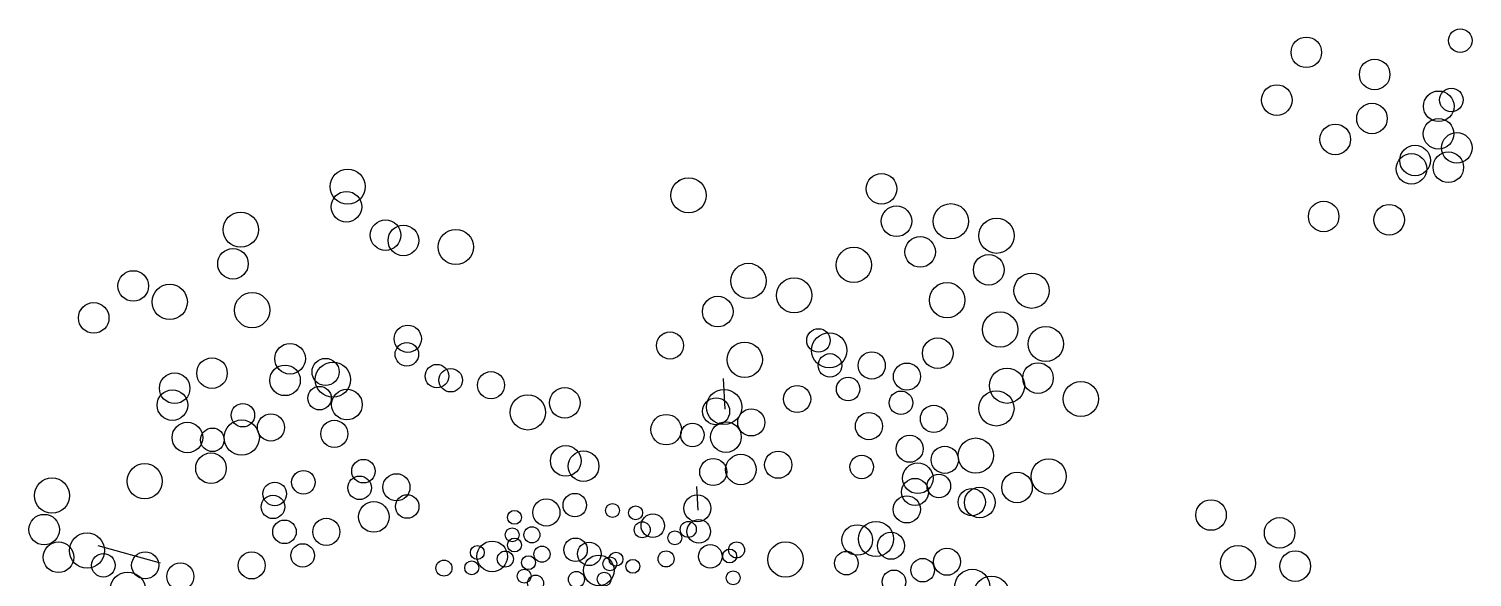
# Model space of a CAD drawing. Header units: millimetres. Extents: x 441156 to 441876, y 4514765 to 4515211.
# Drawn here: x 441583.557 to 441585.012, y 4514837.262 to 4514837.815 of the extents above; entities that cross this region are included whole.
import ezdxf

# ---------------------------------------------------------------- set-up
doc = ezdxf.new("R2010")
doc.units = ezdxf.units.MM
doc.layers.add('01_piscinas', color=254, linetype='Continuous')

msp = doc.modelspace()

# ---------------------------------------------------------------- linework, layer by layer
at = {"layer": '01_piscinas'}
for p, q in [((441584.21197069, 4514837.66178941, 0.00000053), (441584.21530816, 4514837.66323629, 0.00000053)), ((441584.47255382, 4514837.55618324, 0.00000053), (441584.47589129, 4514837.55763013, 0.00000053)), ((441584.1956053, 4514837.50702548, 0.00000053), (441584.19817258, 4514837.50813847, 0.00000053)), ((441584.25877656, 4514837.43127801, 0.00000053), (441584.25724673, 4514837.4622426, 0.00000053)), ((441584.39605386, 4514837.42578996, 0.00000053), (441584.39862115, 4514837.42690296, 0.00000053)), ((441584.23160982, 4514837.32970902, 0.00000053), (441584.23043302, 4514837.35352794, 0.00000053)), ((441583.68996907, 4514837.27606482, 0.00000053), (441583.62696438, 4514837.29358244, 0.00000053))]:
    msp.add_line(p, q, dxfattribs=at)
for centre, radius in [((441584.99970241, 4514837.80269748, 0.00000053), 0.01185795), ((441584.84456655, 4514837.79091043, 0.00000053), 0.01541533), ((441584.91342329, 4514837.76861484, 0.00000053), 0.01541533), ((441584.81481931, 4514837.74279439, 0.00000053), 0.01541533), ((441584.9907084, 4514837.74295355, 0.00000053), 0.01185795), ((441584.9780011, 4514837.73652197, 0.00000053), 0.01541533), ((441584.91071596, 4514837.72424397, 0.00000053), 0.01541533), ((441584.87372934, 4514837.70317741, 0.00000053), 0.01541533), ((441584.97781379, 4514837.70882738, 0.00000053), 0.01541533), ((441584.95416134, 4514837.68193716, 0.00000053), 0.01541533), ((441584.9962404, 4514837.69466881, 0.00000053), 0.01541533), ((441584.95049368, 4514837.6735395, 0.00000053), 0.01541533), ((441584.98768254, 4514837.67507426, 0.00000053), 0.01541533), ((441583.87849863, 4514837.65559238, 0.00000053), 0.01775907), ((441584.41647775, 4514837.65341604, 0.00000053), 0.01541533), ((441584.22200352, 4514837.64682016, 0.00000053), 0.01775907), ((441583.87725061, 4514837.63531759, 0.00000053), 0.01541533), ((441584.48633379, 4514837.62068451, 0.00000053), 0.01775907), ((441584.86203714, 4514837.6255103, 0.00000053), 0.01541533), ((441583.77075794, 4514837.61221013, 0.00000053), 0.01775907), ((441584.4315693, 4514837.62071504, 0.00000053), 0.01541533), ((441584.53237412, 4514837.6061318, 0.00000053), 0.01775907), ((441584.92808024, 4514837.62222044, 0.00000053), 0.01541533), ((441583.91668374, 4514837.60669452, 0.00000053), 0.01541533), ((441583.93466092, 4514837.60135535, 0.00000053), 0.01541533), ((441583.98749763, 4514837.59479466, 0.00000053), 0.01775907), ((441584.38854332, 4514837.57673187, 0.00000053), 0.01775907), ((441584.45536551, 4514837.58976758, 0.00000053), 0.01541533), ((441583.76290272, 4514837.57786498, 0.00000053), 0.01541533), ((441584.5245189, 4514837.57178665, 0.00000053), 0.01541533), ((441583.66244337, 4514837.55549143, 0.00000053), 0.01541533), ((441584.28239221, 4514837.56059778, 0.00000053), 0.01775907), ((441584.56770662, 4514837.55070243, 0.00000053), 0.01775907), ((441583.69916884, 4514837.53946425, 0.00000053), 0.01775907), ((441584.32843254, 4514837.54604507, 0.00000053), 0.01775907), ((441584.48258665, 4514837.54121399, 0.00000053), 0.01775907), ((441583.6225434, 4514837.52328536, 0.00000053), 0.01541533), ((441583.7822353, 4514837.53110267, 0.00000053), 0.01775907), ((441584.25142394, 4514837.52968086, 0.00000053), 0.01541533), ((441584.53598575, 4514837.51160826, 0.00000053), 0.01775907), ((441583.93908833, 4514837.50225853, 0.00000053), 0.01366082), ((441584.20332286, 4514837.49551068, 0.00000053), 0.01366082), ((441584.35291842, 4514837.50058443, 0.00000053), 0.01185795), ((441584.36376504, 4514837.4906157, 0.00000053), 0.01775907), ((441584.58202608, 4514837.49705556, 0.00000053), 0.01775907), ((441583.82042042, 4514837.48220482, 0.00000053), 0.01541533), ((441583.93812831, 4514837.48666254, 0.00000053), 0.01185795), ((441584.27864507, 4514837.48112727, 0.00000053), 0.01775907), ((441584.4731193, 4514837.48772315, 0.00000053), 0.01541533), ((441583.7417627, 4514837.46765934, 0.00000053), 0.01541533), ((441583.85621087, 4514837.46888757, 0.00000053), 0.01366082), ((441583.86360813, 4514837.4611206, 0.00000053), 0.01775907), ((441584.3645273, 4514837.47542981, 0.00000053), 0.01185795), ((441584.40665383, 4514837.47540632, 0.00000053), 0.01366082), ((441584.57417087, 4514837.46271041, 0.00000053), 0.01541533), ((441583.70414684, 4514837.45242288, 0.00000053), 0.01541533), ((441583.81536848, 4514837.46039855, 0.00000053), 0.01541533), ((441583.96846149, 4514837.4646448, 0.00000053), 0.01185795), ((441583.98229009, 4514837.46053775, 0.00000053), 0.01185795), ((441584.02293372, 4514837.45549105, 0.00000053), 0.01366082), ((441584.38283209, 4514837.45162408, 0.00000053), 0.01185795), ((441584.44206947, 4514837.46421194, 0.00000053), 0.01366082), ((441584.54297534, 4514837.45499161, 0.00000053), 0.01775907), ((441583.70186273, 4514837.43545327, 0.00000053), 0.01541533), ((441583.8501684, 4514837.44246823, 0.00000053), 0.01185795), ((441583.87772443, 4514837.43594241, 0.00000053), 0.01541533), ((441584.09726695, 4514837.43771935, 0.00000053), 0.01541533), ((441584.25786169, 4514837.43354051, 0.00000053), 0.01775907), ((441584.3314304, 4514837.4415966, 0.00000053), 0.01366082), ((441584.436027, 4514837.43779259, 0.00000053), 0.01185795), ((441584.53223861, 4514837.43213775, 0.00000053), 0.01775907), ((441584.61735858, 4514837.44162619, 0.00000053), 0.01775907), ((441583.77289198, 4514837.4252578, 0.00000053), 0.01185795), ((441584.06006457, 4514837.42812289, 0.00000053), 0.01775907), ((441584.2497757, 4514837.42918576, 0.00000053), 0.01366082), ((441584.46924832, 4514837.42157396, 0.00000053), 0.01366082), ((441583.77171877, 4514837.40272174, 0.00000053), 0.01775907), ((441583.80114234, 4514837.4129292, 0.00000053), 0.01366082), ((441583.86503962, 4514837.40649722, 0.00000053), 0.01366082), ((441584.19946549, 4514837.41071396, 0.00000053), 0.01541533), ((441584.28519134, 4514837.41799138, 0.00000053), 0.01366082), ((441584.40377142, 4514837.41427516, 0.00000053), 0.01366082), ((441583.71695428, 4514837.40275227, 0.00000053), 0.01541533), ((441583.74219969, 4514837.4004839, 0.00000053), 0.01185795), ((441584.22595395, 4514837.40540352, 0.00000053), 0.01185795), ((441584.25967192, 4514837.40328033, 0.00000053), 0.01541533), ((441584.09824969, 4514837.37922504, 0.00000053), 0.01541533), ((441584.44484765, 4514837.39150152, 0.00000053), 0.01366082), ((441584.48026329, 4514837.38030713, 0.00000053), 0.01366082), ((441584.51145523, 4514837.384551, 0.00000053), 0.01775907), ((441583.67392831, 4514837.3587691, 0.00000053), 0.01775907), ((441583.7407505, 4514837.37180481, 0.00000053), 0.01541533), ((441583.89441279, 4514837.36888349, 0.00000053), 0.01185795), ((441584.11622687, 4514837.37388587, 0.00000053), 0.01541533), ((441584.24689328, 4514837.3680546, 0.00000053), 0.01366082), ((441584.27476347, 4514837.37057933, 0.00000053), 0.01541533), ((441584.31237018, 4514837.3753534, 0.00000053), 0.01366082), ((441584.39648884, 4514837.37312835, 0.00000053), 0.01185795), ((441584.45305903, 4514837.36172445, 0.00000053), 0.01541533), ((441584.58486806, 4514837.36359871, 0.00000053), 0.01775907), ((441583.58049206, 4514837.3443211, 0.00000053), 0.01775907), ((441583.83390684, 4514837.35769466, 0.00000053), 0.01185795), ((441583.89052667, 4514837.35210944, 0.00000053), 0.01185795), ((441583.9276341, 4514837.35266486, 0.00000053), 0.01366082), ((441584.45022426, 4514837.34795025, 0.00000053), 0.01366082), ((441584.47422082, 4514837.35388779, 0.00000053), 0.01185795), ((441584.55303084, 4514837.35250477, 0.00000053), 0.01541533), ((441583.80497156, 4514837.3459743, 0.00000053), 0.01185795), ((441584.50744213, 4514837.33766916, 0.00000053), 0.01366082), ((441584.51541498, 4514837.33726831, 0.00000053), 0.01541533), ((441583.80321456, 4514837.33292076, 0.00000053), 0.01185795), ((441583.90482376, 4514837.32279794, 0.00000053), 0.01541533), ((441583.93849279, 4514837.33329702, 0.00000053), 0.01185795), ((441584.07875444, 4514837.32728201, 0.00000053), 0.01366082), ((441584.10737165, 4514837.33466389, 0.00000053), 0.01185795), ((441584.14544052, 4514837.32929861, 0.00000053), 0.00701654), ((441584.16864793, 4514837.32682232, 0.00000053), 0.00701654), ((441584.23090607, 4514837.3314494, 0.00000053), 0.01366082), ((441584.44196524, 4514837.33037036, 0.00000053), 0.01366082), ((441584.74852812, 4514837.32470397, 0.00000053), 0.01541533), ((441583.57263685, 4514837.30997595, 0.00000053), 0.01541533), ((441583.81482344, 4514837.30776615, 0.00000053), 0.01185795), ((441583.85694997, 4514837.30774265, 0.00000053), 0.01366082), ((441584.04655591, 4514837.32237081, 0.00000053), 0.00701654), ((441584.18598591, 4514837.31389052, 0.00000053), 0.01185795), ((441584.22176406, 4514837.31021614, 0.00000053), 0.00808333), ((441584.23229855, 4514837.30817234, 0.00000053), 0.01185795), ((441584.41090079, 4514837.30056672, 0.00000053), 0.01775907), ((441584.8176815, 4514837.30672304, 0.00000053), 0.01541533), ((441583.61582456, 4514837.28889173, 0.00000053), 0.01775907), ((441584.04425427, 4514837.3047515, 0.00000053), 0.00701654), ((441584.06417209, 4514837.30473497, 0.00000053), 0.00808333), ((441584.17530969, 4514837.30984382, 0.00000053), 0.00808333), ((441584.20818182, 4514837.30169032, 0.00000053), 0.00701654), ((441584.39203304, 4514837.29954288, 0.00000053), 0.01541533), ((441584.42597802, 4514837.29376516, 0.00000053), 0.01366082), ((441583.58703377, 4514837.28213457, 0.00000053), 0.01541533), ((441583.83312823, 4514837.28396041, 0.00000053), 0.01185795), ((441584.00919179, 4514837.28686773, 0.00000053), 0.00701654), ((441584.02416693, 4514837.28302996, 0.00000053), 0.01541533), ((441584.04658896, 4514837.29448007, 0.00000053), 0.00701654), ((441584.07430641, 4514837.28523304, 0.00000053), 0.00808333), ((441584.10812761, 4514837.28966827, 0.00000053), 0.01185795), ((441584.12195621, 4514837.28556122, 0.00000053), 0.01185795), ((441584.24390743, 4514837.28301773, 0.00000053), 0.01185795), ((441584.263476, 4514837.28337852, 0.00000053), 0.00701654), ((441584.27040313, 4514837.2895023, 0.00000053), 0.00808333), ((441584.31973087, 4514837.27990585, 0.00000053), 0.01775907), ((441584.48244943, 4514837.27764802, 0.00000053), 0.01366082), ((441584.77574925, 4514837.27615038, 0.00000053), 0.01775907), ((441583.63231034, 4514837.27403697, 0.00000053), 0.01185795), ((441583.67443687, 4514837.27401348, 0.00000053), 0.01366082), ((441583.70985251, 4514837.26281909, 0.00000053), 0.01366082), ((441583.78172654, 4514837.27393293, 0.00000053), 0.01366082), ((441583.97552018, 4514837.27117757, 0.00000053), 0.00808333), ((441584.00352417, 4514837.27148565, 0.00000053), 0.00701654), ((441584.0373884, 4514837.28036333, 0.00000053), 0.00808333), ((441584.06072418, 4514837.27670723, 0.00000053), 0.00701654), ((441584.13152797, 4514837.26891647, 0.00000053), 0.01541533), ((441584.14270068, 4514837.27550075, 0.00000053), 0.00701654), ((441584.1488975, 4514837.28022729, 0.00000053), 0.00701654), ((441584.16590808, 4514837.27302446, 0.00000053), 0.00701654), ((441584.19935354, 4514837.28041761, 0.00000053), 0.00808333), ((441584.38105787, 4514837.27620628, 0.00000053), 0.01185795), ((441584.45795926, 4514837.26911422, 0.00000053), 0.01185795), ((441584.83343098, 4514837.2732497, 0.00000053), 0.01541533), ((441583.65688981, 4514837.24940304, 0.00000053), 0.01775907), ((441584.05639707, 4514837.26311279, 0.00000053), 0.00701654), ((441584.06783821, 4514837.25602124, 0.00000053), 0.00808333), ((441584.10902907, 4514837.25981059, 0.00000053), 0.00808333), ((441584.13703306, 4514837.26011867, 0.00000053), 0.00701654), ((441584.26695523, 4514837.26147456, 0.00000053), 0.00701654), ((441584.42902398, 4514837.25739386, 0.00000053), 0.01185795), ((441584.50792941, 4514837.25225864, 0.00000053), 0.01775907), ((441584.52728408, 4514837.24546904, 0.00000053), 0.01775907)]:
    msp.add_circle(centre, radius, dxfattribs=at)

doc.saveas('drawing.dxf')
